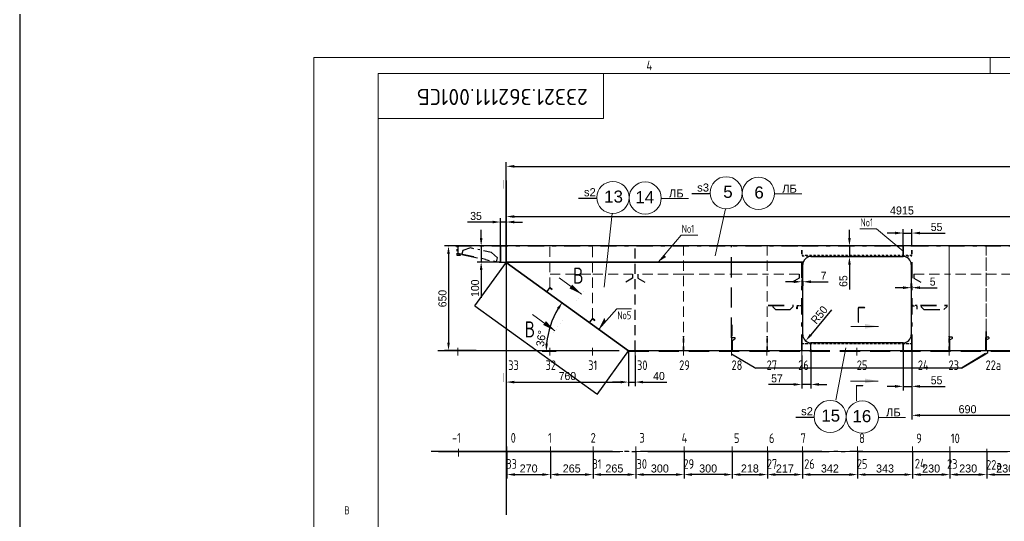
# Model space of a CAD drawing. Header units: millimetres. Extents: x 149544 to 197467, y -3118 to 25363.
# Drawn here: x 149544 to 155659, y 19127 to 22245 of the extents above; entities that cross this region are included whole.
import ezdxf

# ---------------------------------------------------------------- set-up
doc = ezdxf.new("R2010")
doc.units = ezdxf.units.MM
doc.header["$MEASUREMENT"] = 0
for name, pattern in [('DASH1', [187.5, 125, -62.5]), ('DASH13', [50, 25, -25]), ('DASH2', [1300, 1125, -75, 25, -75]), ('DASH5', [225, 100, -50, 25, -50]), ('DASH6', [25, 12.5, -12.5]), ('K5LT32768', [0]), ('K5LT32769', [0]), ('K5LT32777', [95.25, 63.5, -31.75]), ('K5LT32778', [0]), ('K5LT32784', [95.25, 63.5, -31.75]), ('K5LT32789', [0]), ('K5LT32790', [520, 450, -30, 10, -30]), ('K5LT_THIN', [0])]:
    doc.linetypes.add(name, pattern=pattern)
for name, color, linetype in [('pen_035', 1, 'Continuous'), ('pen_7', 1, 'Continuous'), ('Weld', 7, 'Continuous')]:
    doc.layers.add(name, color=color, linetype=linetype)
doc.layers.add('размеры', color=250, linetype='Continuous', lineweight=18)
doc.styles.add('KTEXTSTYLE', font='GOST_AU.SHX', dxfattribs={"width": 0.96, "height": 5})
doc.styles.add('style5', font='arial.ttf', dxfattribs={"height": 3})
doc.dimstyles.new('PB20', dxfattribs={"dimscale": 20, "dimtxt": 2.5, "dimasz": 2.5, "dimexe": 1.25, "dimexo": 0, "dimtad": 1, "dimdec": 0, "dimtxsty": 'Standard', "dimcen": 2.5, "dimclrd": 7, "dimclre": 7, "dimclrt": 4, "dimadec": 0, "dimazin": 0, "dimtfac": 1, "dimtdec": 0, "dimtmove": 0, "dimatfit": 3, "dimfxl": 1.25, "dimarcsym": 0})
doc.dimstyles.new('PB5', dxfattribs={"dimscale": 20, "dimtxt": 2.5, "dimasz": 2.5, "dimexe": 1.25, "dimexo": 0, "dimtad": 1, "dimdec": 0, "dimlfac": 0.25, "dimtxsty": 'Standard', "dimcen": 2.5, "dimclrd": 7, "dimclre": 7, "dimclrt": 4, "dimadec": 0, "dimazin": 0, "dimtfac": 1, "dimtdec": 0, "dimtmove": 0, "dimatfit": 3, "dimfxl": 1.25, "dimarcsym": 0})

# ---------------------------------------------------------------- blocks, each defined once
blk = doc.blocks.new('*D2361')
at = {"color": 7, "lineweight": -2}
for p, q in [((152561.5, 20838.1), (152182, 20838.1)), ((152207, 20788.1), (152207, 20238.1)), ((152379, 20188.1), (152182, 20188.1))]:
    blk.add_line(p, q, dxfattribs=at)
at = {"color": 7}
for points in [[(152198.6, 20788.1), (152215.3, 20788.1), (152207, 20838.1)], [(152198.6, 20238.1), (152215.3, 20238.1), (152207, 20188.1)]]:
    blk.add_solid(points, dxfattribs=at)
at = {"layer": 'Defpoints', "color": 0}
for p in [(152561.5, 20838.1), (152207, 20188.1), (152379, 20188.1)]:
    blk.add_point(p, dxfattribs=at)
at = {"color": 4, "insert": (152169.5, 20511.5), "char_height": 50, "attachment_point": 5, "rotation": 90}
blk.add_mtext('\\H50.0;\\W0.965;\\Q0;\\H50.0;\\W0.965;\\Q0;\\Q0;650', dxfattribs=at)
blk = doc.blocks.new('*D2362')
at = {"color": 7, "lineweight": -2}
for p, q in [((152409.7, 20888.1), (152409.7, 20938.1)), ((152418.7, 20838.1), (152384.7, 20838.1)), ((152409.7, 20838.1), (152409.7, 20738.1)), ((152530.5, 20738.1), (152384.7, 20738.1)), ((152409.7, 20688.1), (152409.7, 20515))]:
    blk.add_line(p, q, dxfattribs=at)
at = {"color": 7}
for points in [[(152401.3, 20888.1), (152418, 20888.1), (152409.7, 20838.1)], [(152401.3, 20688.1), (152418, 20688.1), (152409.7, 20738.1)]]:
    blk.add_solid(points, dxfattribs=at)
at = {"layer": 'Defpoints', "color": 0}
for p in [(152409.7, 20838.1), (152418.7, 20838.1), (152530.5, 20738.1)]:
    blk.add_point(p, dxfattribs=at)
at = {"color": 4, "insert": (152372.2, 20575.8), "char_height": 50, "attachment_point": 5, "rotation": 90}
blk.add_mtext('\\H50.0;\\W0.965;\\Q0;\\H50.0;\\W0.965;\\Q0;\\Q0;100', dxfattribs=at)
blk = doc.blocks.new('*D2363')
at = {"color": 7, "lineweight": -2}
blk.add_line((154585.1, 20442), (154457.1, 20286.7), dxfattribs=at)
at = {"color": 7}
blk.add_solid([(154450.7, 20292), (154463.6, 20281.4), (154425.3, 20248.1)], dxfattribs=at)
at = {"layer": 'Defpoints', "color": 0}
for p in [(154425.3, 20248.1), (154454.9, 20283.9)]:
    blk.add_point(p, dxfattribs=at)
at = {"color": 4, "insert": (154509.9, 20409.7), "char_height": 50, "attachment_point": 5, "rotation": 50.5055}
blk.add_mtext('\\H50.0;\\W0.965;\\Q0;\\Q0;R50\\H50.0;\\W0.965;\\Q0;', dxfattribs=at)
blk = doc.blocks.new('*D2364')
at = {"color": 7, "lineweight": -2}
for p, q in [((153325.5, 20188.1), (153325.5, 19967.2)), ((153365.5, 20158), (153365.5, 19967.2)), ((153275.5, 19992.2), (153225.5, 19992.2)), ((153325.5, 19992.2), (153365.5, 19992.2)), ((153415.5, 19992.2), (153562.9, 19992.2))]:
    blk.add_line(p, q, dxfattribs=at)
at = {"color": 7}
for points in [[(153275.5, 20000.5), (153275.5, 19983.9), (153325.5, 19992.2)], [(153415.5, 20000.5), (153415.5, 19983.9), (153365.5, 19992.2)]]:
    blk.add_solid(points, dxfattribs=at)
at = {"layer": 'Defpoints', "color": 0}
for p in [(153325.5, 20188.1), (153365.5, 20158), (153365.5, 19992.2)]:
    blk.add_point(p, dxfattribs=at)
at = {"color": 4, "insert": (153514.2, 20029.7), "char_height": 50, "attachment_point": 5}
blk.add_mtext('\\H50.0;\\W0.965;\\Q0;\\H50.0;\\W0.965;\\Q0;\\Q0;40', dxfattribs=at)
blk = doc.blocks.new('*D2367')
at = {"color": 7, "lineweight": -2}
for p, q in [((154350.5, 20615.8), (154300.5, 20615.8)), ((154400.5, 20629.1), (154400.5, 20590.8)), ((154400.5, 20615.8), (154407.5, 20615.8)), ((154407.5, 20619.1), (154407.5, 20590.8)), ((154457.5, 20615.8), (154564.7, 20615.8))]:
    blk.add_line(p, q, dxfattribs=at)
at = {"color": 7}
for points in [[(154350.5, 20624.1), (154350.5, 20607.5), (154400.5, 20615.8)], [(154457.5, 20624.1), (154457.5, 20607.5), (154407.5, 20615.8)]]:
    blk.add_solid(points, dxfattribs=at)
at = {"layer": 'Defpoints', "color": 0}
for p in [(154400.5, 20629.1), (154407.5, 20619.1), (154407.5, 20615.8)]:
    blk.add_point(p, dxfattribs=at)
at = {"color": 4, "insert": (154536.1, 20653.3), "char_height": 50, "attachment_point": 5}
blk.add_mtext('\\H50.0;\\W0.965;\\Q0;\\H50.0;\\W0.965;\\Q0;\\Q0;7', dxfattribs=at)
blk = doc.blocks.new('*D2368')
at = {"color": 7, "lineweight": -2}
for p, q in [((155030.5, 20579), (154980.5, 20579)), ((155080.5, 20575.6), (155080.5, 20604)), ((155080.5, 20579), (155085.5, 20579)), ((155085.5, 20572.4), (155085.5, 20604)), ((155135.5, 20579), (155242.7, 20579))]:
    blk.add_line(p, q, dxfattribs=at)
at = {"color": 7}
for points in [[(155030.5, 20587.3), (155030.5, 20570.7), (155080.5, 20579)], [(155135.5, 20587.3), (155135.5, 20570.7), (155085.5, 20579)]]:
    blk.add_solid(points, dxfattribs=at)
at = {"layer": 'Defpoints', "color": 0}
for p in [(155080.5, 20575.6), (155085.5, 20579), (155085.5, 20572.4)]:
    blk.add_point(p, dxfattribs=at)
at = {"color": 4, "insert": (155214.1, 20616.5), "char_height": 50, "attachment_point": 5}
blk.add_mtext('\\H50.0;\\W0.965;\\Q0;\\H50.0;\\W0.965;\\Q0;\\Q0;5', dxfattribs=at)
blk = doc.blocks.new('*D2370')
at = {"color": 7, "lineweight": -2}
for p, q in [((155030.5, 20188.1), (155030.5, 19940.7)), ((155085.5, 20158), (155085.5, 19940.7)), ((154980.5, 19965.7), (154930.5, 19965.7)), ((155030.5, 19965.7), (155085.5, 19965.7)), ((155135.5, 19965.7), (155290.9, 19965.7))]:
    blk.add_line(p, q, dxfattribs=at)
at = {"color": 7}
for points in [[(154980.5, 19974), (154980.5, 19957.3), (155030.5, 19965.7)], [(155135.5, 19974), (155135.5, 19957.3), (155085.5, 19965.7)]]:
    blk.add_solid(points, dxfattribs=at)
at = {"layer": 'Defpoints', "color": 0}
for p in [(155030.5, 20188.1), (155085.5, 20158), (155085.5, 19965.7)]:
    blk.add_point(p, dxfattribs=at)
at = {"color": 4, "insert": (155238.2, 20003.2), "char_height": 50, "attachment_point": 5}
blk.add_mtext('\\H50.0;\\W0.965;\\Q0;\\H50.0;\\W0.965;\\Q0;\\Q0;55', dxfattribs=at)
blk = doc.blocks.new('*D2371')
at = {"color": 7, "lineweight": -2}
for p, q in [((154457.5, 20193.8), (154457.5, 19952.6)), ((154400.5, 20158), (154400.5, 19952.6)), ((154350.5, 19977.6), (154194.1, 19977.6)), ((154457.5, 19977.6), (154400.5, 19977.6)), ((154507.5, 19977.6), (154557.5, 19977.6))]:
    blk.add_line(p, q, dxfattribs=at)
at = {"color": 7}
for points in [[(154350.5, 19986), (154350.5, 19969.3), (154400.5, 19977.6)], [(154507.5, 19986), (154507.5, 19969.3), (154457.5, 19977.6)]]:
    blk.add_solid(points, dxfattribs=at)
at = {"layer": 'Defpoints', "color": 0}
for p in [(154457.5, 20193.8), (154400.5, 20158), (154457.5, 19977.6)]:
    blk.add_point(p, dxfattribs=at)
at = {"color": 4, "insert": (154246.8, 20015.1), "char_height": 50, "attachment_point": 5}
blk.add_mtext('\\H50.0;\\W0.965;\\Q0;\\H50.0;\\W0.965;\\Q0;\\Q0;57', dxfattribs=at)
blk = doc.blocks.new('*D2372')
at = {"color": 7, "lineweight": -2}
for p, q in [((154980.5, 20918.6), (154930.5, 20918.6)), ((155030.5, 20838.1), (155030.5, 20943.6)), ((155030.5, 20918.6), (155085.5, 20918.6)), ((155085.5, 20838.1), (155085.5, 20943.6)), ((155135.5, 20918.6), (155290.9, 20918.6))]:
    blk.add_line(p, q, dxfattribs=at)
at = {"color": 7}
for points in [[(154980.5, 20927), (154980.5, 20910.3), (155030.5, 20918.6)], [(155135.5, 20927), (155135.5, 20910.3), (155085.5, 20918.6)]]:
    blk.add_solid(points, dxfattribs=at)
at = {"layer": 'Defpoints', "color": 0}
for p in [(155085.5, 20918.6), (155030.5, 20838.1), (155085.5, 20838.1)]:
    blk.add_point(p, dxfattribs=at)
at = {"color": 4, "insert": (155238.2, 20956.1), "char_height": 50, "attachment_point": 5}
blk.add_mtext('\\H50.0;\\W0.965;\\Q0;\\H50.0;\\W0.965;\\Q0;\\Q0;55', dxfattribs=at)
blk = doc.blocks.new('*D2373')
at = {"color": 7, "lineweight": -2}
for p, q in [((152565.5, 20738.1), (152565.5, 19967.2)), ((153325.5, 20077.7), (153325.5, 19967.2)), ((152615.5, 19992.2), (153275.5, 19992.2))]:
    blk.add_line(p, q, dxfattribs=at)
at = {"color": 7}
for points in [[(152615.5, 20000.5), (152615.5, 19983.9), (152565.5, 19992.2)], [(153275.5, 20000.5), (153275.5, 19983.9), (153325.5, 19992.2)]]:
    blk.add_solid(points, dxfattribs=at)
at = {"layer": 'Defpoints', "color": 0}
for p in [(152565.5, 20738.1), (153325.5, 20077.7), (153325.5, 19992.2)]:
    blk.add_point(p, dxfattribs=at)
at = {"color": 4, "insert": (152945.5, 20029.7), "char_height": 50, "attachment_point": 5}
blk.add_mtext('\\H50.0;\\W0.965;\\Q0;\\H50.0;\\W0.965;\\Q0;\\Q0;760', dxfattribs=at)
blk = doc.blocks.new('*D2375')
at = {"color": 7, "lineweight": -2}
for p, q in [((152480.5, 20987.1), (152325.1, 20987.1)), ((152530.5, 20838.1), (152530.5, 21012.1)), ((152565.5, 20987.1), (152530.5, 20987.1)), ((152565.5, 20868.1), (152565.5, 21012.1)), ((152615.5, 20987.1), (152665.5, 20987.1))]:
    blk.add_line(p, q, dxfattribs=at)
at = {"color": 7}
for points in [[(152480.5, 20995.5), (152480.5, 20978.8), (152530.5, 20987.1)], [(152615.5, 20995.5), (152615.5, 20978.8), (152565.5, 20987.1)]]:
    blk.add_solid(points, dxfattribs=at)
at = {"layer": 'Defpoints', "color": 0}
for p in [(152530.5, 20987.1), (152565.5, 20868.1), (152530.5, 20838.1)]:
    blk.add_point(p, dxfattribs=at)
at = {"color": 4, "insert": (152377.8, 21024.6), "char_height": 50, "attachment_point": 5}
blk.add_mtext('\\H50.0;\\W0.965;\\Q0;\\H50.0;\\W0.965;\\Q0;\\Q0;35', dxfattribs=at)
blk = doc.blocks.new('*D2376')
at = {"color": 7, "lineweight": -2}
for p, q in [((154697, 20888.1), (154697, 20938.1)), ((154646.2, 20838.1), (154722, 20838.1)), ((154697, 20838.1), (154697, 20772.7)), ((154646.2, 20772.7), (154722, 20772.7)), ((154697, 20722.7), (154697, 20567.3))]:
    blk.add_line(p, q, dxfattribs=at)
at = {"color": 7}
for points in [[(154688.7, 20888.1), (154705.3, 20888.1), (154697, 20838.1)], [(154688.7, 20722.7), (154705.3, 20722.7), (154697, 20772.7)]]:
    blk.add_solid(points, dxfattribs=at)
at = {"layer": 'Defpoints', "color": 0}
for p in [(154646.2, 20838.1), (154697, 20838.1), (154646.2, 20772.7)]:
    blk.add_point(p, dxfattribs=at)
at = {"color": 4, "insert": (154659.5, 20620), "char_height": 50, "attachment_point": 5, "rotation": 90}
blk.add_mtext('\\H50.0;\\W0.965;\\Q0;\\H50.0;\\W0.965;\\Q0;\\Q0;65', dxfattribs=at)
blk = doc.blocks.new('*D2380')
at = {"color": 7, "lineweight": -2}
blk.add_arc((161272.4, 20188.1), 579.8, 4.94251, 21.01086, dxfattribs=at)
at = {"color": 7}
for points in [[(161806, 20392.7), (161821.3, 20399.3), (161793.7, 20441.8)], [(161858.4, 20238.4), (161841.7, 20237.7), (161852.2, 20188.1)]]:
    blk.add_solid(points, dxfattribs=at)
at = {"layer": 'Defpoints', "color": 0}
for p in [(162396.8, 20735.4), (161845.6, 20275.3), (152877.7, 20188.1), (161266.8, 20185.4), (161852.2, 20188.1)]:
    blk.add_point(p, dxfattribs=at)
at = {"color": 4, "insert": (161873.9, 20326.7), "char_height": 50, "attachment_point": 5, "rotation": 282.97669}
blk.add_mtext('26°', dxfattribs=at)
blk = doc.blocks.new('*D2381')
at = {"color": 7, "lineweight": -2}
blk.add_line((152874.6, 20181.8), (152788.8, 20181.8), dxfattribs=at)
blk.add_arc((153333.6, 20181.8), 519.8, 149.06325, 174.48682, dxfattribs=at)
at = {"color": 7}
for points in [[(152880.8, 20453.6), (152894.7, 20444.4), (152915.5, 20490.6)], [(152824.5, 20231.3), (152807.9, 20232.1), (152813.8, 20181.8)]]:
    blk.add_solid(points, dxfattribs=at)
at = {"layer": 'Defpoints', "color": 0}
for p in [(152687.5, 20659), (152859.9, 20395.7), (152874.6, 20181.8), (153323.4, 20189.3), (161849, 20181.8)]:
    blk.add_point(p, dxfattribs=at)
at = {"color": 4, "insert": (152782.3, 20263.2), "char_height": 50, "attachment_point": 5, "rotation": 81.59954}
blk.add_mtext('36°', dxfattribs=at)
blk = doc.blocks.new('*D2423')
at = {"color": 7, "lineweight": -2}
for p, q in [((155085.5, 20185.1), (155085.5, 19760.7)), ((155775.5, 20188.1), (155775.5, 19760.7)), ((155135.5, 19785.7), (155725.5, 19785.7))]:
    blk.add_line(p, q, dxfattribs=at)
at = {"color": 7}
for points in [[(155135.5, 19794), (155135.5, 19777.3), (155085.5, 19785.7)], [(155725.5, 19794), (155725.5, 19777.3), (155775.5, 19785.7)]]:
    blk.add_solid(points, dxfattribs=at)
at = {"layer": 'Defpoints', "color": 0}
for p in [(155085.5, 20185.1), (155775.5, 20188.1), (155775.5, 19785.7)]:
    blk.add_point(p, dxfattribs=at)
at = {"color": 4, "insert": (155430.5, 19823.2), "char_height": 50, "attachment_point": 5}
blk.add_mtext('690', dxfattribs=at)
blk = doc.blocks.new('*D2426')
at = {"color": 7, "lineweight": -2}
for p, q in [((152565.5, 20910.9), (152565.5, 21358.2)), ((162395.5, 20907.9), (162395.5, 21358.2)), ((152615.5, 21333.2), (162345.5, 21333.2))]:
    blk.add_line(p, q, dxfattribs=at)
at = {"color": 7}
for points in [[(152615.5, 21341.6), (152615.5, 21324.9), (152565.5, 21333.2)], [(162345.5, 21341.6), (162345.5, 21324.9), (162395.5, 21333.2)]]:
    blk.add_solid(points, dxfattribs=at)
at = {"layer": 'Defpoints', "color": 0}
for p in [(162395.5, 21333.2), (152565.5, 20910.9), (162395.5, 20907.9)]:
    blk.add_point(p, dxfattribs=at)
at = {"color": 4, "insert": (157480.5, 21370.7), "char_height": 50, "attachment_point": 5}
blk.add_mtext('9830', dxfattribs=at)
blk = doc.blocks.new('*D2433')
at = {"color": 7, "lineweight": -2}
for p, q in [((152569.5, 19560), (152569.5, 19392.5)), ((152839.5, 19560), (152839.5, 19392.5)), ((152619.5, 19417.5), (152789.5, 19417.5))]:
    blk.add_line(p, q, dxfattribs=at)
at = {"color": 7}
for points in [[(152619.5, 19425.8), (152619.5, 19409.2), (152569.5, 19417.5)], [(152789.5, 19425.8), (152789.5, 19409.2), (152839.5, 19417.5)]]:
    blk.add_solid(points, dxfattribs=at)
at = {"layer": 'Defpoints', "color": 0}
for p in [(152569.5, 19560), (152839.5, 19560), (152839.5, 19417.5)]:
    blk.add_point(p, dxfattribs=at)
at = {"color": 4, "insert": (152704.5, 19455), "char_height": 50, "attachment_point": 5}
blk.add_mtext('270', dxfattribs=at)
blk = doc.blocks.new('*D2434')
at = {"color": 7, "lineweight": -2}
for p, q in [((152839.5, 19560), (152839.5, 19392.5)), ((153104.5, 19560), (153104.5, 19392.5)), ((152889.5, 19417.5), (153054.5, 19417.5))]:
    blk.add_line(p, q, dxfattribs=at)
at = {"color": 7}
for points in [[(152889.5, 19425.8), (152889.5, 19409.2), (152839.5, 19417.5)], [(153054.5, 19425.8), (153054.5, 19409.2), (153104.5, 19417.5)]]:
    blk.add_solid(points, dxfattribs=at)
at = {"layer": 'Defpoints', "color": 0}
for p in [(152839.5, 19560), (153104.5, 19560), (153104.5, 19417.5)]:
    blk.add_point(p, dxfattribs=at)
at = {"color": 4, "insert": (152972, 19455), "char_height": 50, "attachment_point": 5}
blk.add_mtext('265', dxfattribs=at)
blk = doc.blocks.new('*D2435')
at = {"color": 7, "lineweight": -2}
for p, q in [((153104.5, 19560), (153104.5, 19392.5)), ((153369.5, 19560), (153369.5, 19392.5)), ((153154.5, 19417.5), (153319.5, 19417.5))]:
    blk.add_line(p, q, dxfattribs=at)
at = {"color": 7}
for points in [[(153154.5, 19425.8), (153154.5, 19409.2), (153104.5, 19417.5)], [(153319.5, 19425.8), (153319.5, 19409.2), (153369.5, 19417.5)]]:
    blk.add_solid(points, dxfattribs=at)
at = {"layer": 'Defpoints', "color": 0}
for p in [(153104.5, 19560), (153369.5, 19560), (153369.5, 19417.5)]:
    blk.add_point(p, dxfattribs=at)
at = {"color": 4, "insert": (153237, 19455), "char_height": 50, "attachment_point": 5}
blk.add_mtext('265', dxfattribs=at)
blk = doc.blocks.new('*D2436')
at = {"color": 7, "lineweight": -2}
for p, q in [((153369.5, 19560), (153369.5, 19392.5)), ((153669.5, 19560), (153669.5, 19392.5)), ((153419.5, 19417.5), (153619.5, 19417.5))]:
    blk.add_line(p, q, dxfattribs=at)
at = {"color": 7}
for points in [[(153419.5, 19425.8), (153419.5, 19409.2), (153369.5, 19417.5)], [(153619.5, 19425.8), (153619.5, 19409.2), (153669.5, 19417.5)]]:
    blk.add_solid(points, dxfattribs=at)
at = {"layer": 'Defpoints', "color": 0}
for p in [(153369.5, 19560), (153669.5, 19560), (153669.5, 19417.5)]:
    blk.add_point(p, dxfattribs=at)
at = {"color": 4, "insert": (153519.5, 19455), "char_height": 50, "attachment_point": 5}
blk.add_mtext('300', dxfattribs=at)
blk = doc.blocks.new('*D2437')
at = {"color": 7, "lineweight": -2}
for p, q in [((153669.5, 19560), (153669.5, 19392.5)), ((153969.5, 19560), (153969.5, 19392.5)), ((153919.5, 19417.5), (153719.5, 19417.5))]:
    blk.add_line(p, q, dxfattribs=at)
at = {"color": 7}
for points in [[(153719.5, 19425.8), (153719.5, 19409.2), (153669.5, 19417.5)], [(153919.5, 19425.8), (153919.5, 19409.2), (153969.5, 19417.5)]]:
    blk.add_solid(points, dxfattribs=at)
at = {"layer": 'Defpoints', "color": 0}
for p in [(153669.5, 19560), (153969.5, 19560), (153669.5, 19417.5)]:
    blk.add_point(p, dxfattribs=at)
at = {"color": 4, "insert": (153819.5, 19455), "char_height": 50, "attachment_point": 5}
blk.add_mtext('300', dxfattribs=at)
blk = doc.blocks.new('*D2438')
at = {"color": 7, "lineweight": -2}
for p, q in [((153969.5, 19560), (153969.5, 19392.5)), ((154187.5, 19560), (154187.5, 19392.5)), ((154019.5, 19417.5), (154137.5, 19417.5))]:
    blk.add_line(p, q, dxfattribs=at)
at = {"color": 7}
for points in [[(154019.5, 19425.8), (154019.5, 19409.2), (153969.5, 19417.5)], [(154137.5, 19425.8), (154137.5, 19409.2), (154187.5, 19417.5)]]:
    blk.add_solid(points, dxfattribs=at)
at = {"layer": 'Defpoints', "color": 0}
for p in [(153969.5, 19560), (154187.5, 19560), (154187.5, 19417.5)]:
    blk.add_point(p, dxfattribs=at)
at = {"color": 4, "insert": (154078.5, 19455), "char_height": 50, "attachment_point": 5}
blk.add_mtext('218', dxfattribs=at)
blk = doc.blocks.new('*D2439')
at = {"color": 7, "lineweight": -2}
for p, q in [((154187.5, 19560), (154187.5, 19392.5)), ((154404.5, 19560), (154404.5, 19392.5)), ((154237.5, 19417.5), (154354.5, 19417.5))]:
    blk.add_line(p, q, dxfattribs=at)
at = {"color": 7}
for points in [[(154237.5, 19425.8), (154237.5, 19409.2), (154187.5, 19417.5)], [(154354.5, 19425.8), (154354.5, 19409.2), (154404.5, 19417.5)]]:
    blk.add_solid(points, dxfattribs=at)
at = {"layer": 'Defpoints', "color": 0}
for p in [(154187.5, 19560), (154404.5, 19560), (154404.5, 19417.5)]:
    blk.add_point(p, dxfattribs=at)
at = {"color": 4, "insert": (154296, 19455), "char_height": 50, "attachment_point": 5}
blk.add_mtext('217', dxfattribs=at)
blk = doc.blocks.new('*D2440')
at = {"color": 7, "lineweight": -2}
for p, q in [((154404.5, 19560), (154404.5, 19392.3)), ((154746.5, 19560), (154746.5, 19392.3)), ((154454.5, 19417.3), (154696.5, 19417.3))]:
    blk.add_line(p, q, dxfattribs=at)
at = {"color": 7}
for points in [[(154454.5, 19425.7), (154454.5, 19409), (154404.5, 19417.3)], [(154696.5, 19425.7), (154696.5, 19409), (154746.5, 19417.3)]]:
    blk.add_solid(points, dxfattribs=at)
at = {"layer": 'Defpoints', "color": 0}
for p in [(154404.5, 19560), (154746.5, 19560), (154746.5, 19417.3)]:
    blk.add_point(p, dxfattribs=at)
at = {"color": 4, "insert": (154575.5, 19454.8), "char_height": 50, "attachment_point": 5}
blk.add_mtext('342', dxfattribs=at)
blk = doc.blocks.new('*D2441')
at = {"color": 7, "lineweight": -2}
for p, q in [((154746.5, 19560), (154746.5, 19392.3)), ((155089.5, 19560), (155089.5, 19392.3)), ((154796.5, 19417.3), (155039.5, 19417.3))]:
    blk.add_line(p, q, dxfattribs=at)
at = {"color": 7}
for points in [[(154796.5, 19425.7), (154796.5, 19409), (154746.5, 19417.3)], [(155039.5, 19425.7), (155039.5, 19409), (155089.5, 19417.3)]]:
    blk.add_solid(points, dxfattribs=at)
at = {"layer": 'Defpoints', "color": 0}
for p in [(154746.5, 19560), (155089.5, 19560), (155089.5, 19417.3)]:
    blk.add_point(p, dxfattribs=at)
at = {"color": 4, "insert": (154918, 19454.8), "char_height": 50, "attachment_point": 5}
blk.add_mtext('343', dxfattribs=at)
blk = doc.blocks.new('*D2442')
at = {"color": 7, "lineweight": -2}
for p, q in [((155089.5, 19560), (155089.5, 19392.3)), ((155319.5, 19560), (155319.5, 19392.3)), ((155139.5, 19417.3), (155269.5, 19417.3))]:
    blk.add_line(p, q, dxfattribs=at)
at = {"color": 7}
for points in [[(155139.5, 19425.7), (155139.5, 19409), (155089.5, 19417.3)], [(155269.5, 19425.7), (155269.5, 19409), (155319.5, 19417.3)]]:
    blk.add_solid(points, dxfattribs=at)
at = {"layer": 'Defpoints', "color": 0}
for p in [(155089.5, 19560), (155319.5, 19560), (155319.5, 19417.3)]:
    blk.add_point(p, dxfattribs=at)
at = {"color": 4, "insert": (155204.5, 19454.8), "char_height": 50, "attachment_point": 5}
blk.add_mtext('230', dxfattribs=at)
blk = doc.blocks.new('*D2443')
at = {"color": 7, "lineweight": -2}
for p, q in [((155549.5, 19560), (155549.5, 19392.3)), ((155779.5, 19560), (155779.5, 19392.3)), ((155599.5, 19417.3), (155729.5, 19417.3))]:
    blk.add_line(p, q, dxfattribs=at)
at = {"color": 7}
for points in [[(155599.5, 19425.6), (155599.5, 19409), (155549.5, 19417.3)], [(155729.5, 19425.6), (155729.5, 19409), (155779.5, 19417.3)]]:
    blk.add_solid(points, dxfattribs=at)
at = {"layer": 'Defpoints', "color": 0}
for p in [(155549.5, 19560), (155779.5, 19560), (155779.5, 19417.3)]:
    blk.add_point(p, dxfattribs=at)
at = {"color": 4, "insert": (155664.5, 19454.8), "char_height": 50, "attachment_point": 5}
blk.add_mtext('230', dxfattribs=at)
blk = doc.blocks.new('*D2427')
at = {"color": 7, "lineweight": -2}
for p, q in [((155319.5, 19560.2), (155319.5, 19392.5)), ((155549.5, 19560.2), (155549.5, 19392.5)), ((155369.5, 19417.5), (155499.5, 19417.5))]:
    blk.add_line(p, q, dxfattribs=at)
at = {"color": 7}
for points in [[(155369.5, 19425.8), (155369.5, 19409.1), (155319.5, 19417.5)], [(155499.5, 19425.8), (155499.5, 19409.1), (155549.5, 19417.5)]]:
    blk.add_solid(points, dxfattribs=at)
at = {"layer": 'Defpoints', "color": 0}
for p in [(155319.5, 19560.2), (155549.5, 19560.2), (155549.5, 19417.5)]:
    blk.add_point(p, dxfattribs=at)
at = {"color": 4, "insert": (155434.5, 19455), "char_height": 50, "attachment_point": 5}
blk.add_mtext('230', dxfattribs=at)
blk = doc.blocks.new('*D2428')
at = {"color": 7, "lineweight": -2}
for p, q in [((152565.5, 20798.7), (152565.5, 21046.1)), ((157480.5, 20142.7), (157480.5, 21046.1)), ((152615.5, 21021.1), (157430.5, 21021.1))]:
    blk.add_line(p, q, dxfattribs=at)
at = {"color": 7}
for points in [[(152615.5, 21029.4), (152615.5, 21012.7), (152565.5, 21021.1)], [(157430.5, 21029.4), (157430.5, 21012.7), (157480.5, 21021.1)]]:
    blk.add_solid(points, dxfattribs=at)
at = {"layer": 'Defpoints', "color": 0}
for p in [(157480.5, 21021.1), (152565.5, 20798.7), (157480.5, 20142.7)]:
    blk.add_point(p, dxfattribs=at)
at = {"color": 4, "insert": (155023, 21058.6), "char_height": 50, "attachment_point": 5}
blk.add_mtext('4915', dxfattribs=at)
blk = doc.blocks.new('*D3779')
at = {"layer": 'Defpoints', "color": 0}
for p in [(152565.5, 20738.1), (153325.5, 20188.1), (153129.1, 19916.7)]:
    blk.add_point(p, dxfattribs=at)
at = {"layer": 'размеры', "color": 7, "lineweight": -2}
for p, q in [((152565.5, 20738.1), (152368.4, 20465.7)), ((152371.2, 20465.3), (153127.1, 19918.2)), ((153325.5, 20188.1), (153128.4, 19915.7))]:
    blk.add_line(p, q, dxfattribs=at)
at = {"layer": 'размеры', "color": 7}
for points in [[(152371.4, 20465.6), (152370.9, 20464.9), (152369.1, 20466.7)], [(153126.9, 19917.8), (153127.4, 19918.5), (153129.1, 19916.7)]]:
    blk.add_solid(points, dxfattribs=at)
at = {"layer": 'размеры', "color": 4, "insert": (152750.2, 20193.2), "char_height": 2.5, "attachment_point": 5, "rotation": 324.10733}
blk.add_mtext('938', dxfattribs=at)

msp = doc.modelspace()

# ---------------------------------------------------------------- hatches: boundary and pattern name
for points in [[(152958.1, 20574.7), (152975, 20598.1), (153033, 20539.2)], [(152811.9, 20371.1), (152794.9, 20347.7), (152869, 20311)], [(153183.5, 20370.6), (153174.5, 20391.4), (153140.6, 20322)], [(154794.5, 20353.7), (154794.5, 20324.8), (154876, 20338.5)], [(154793.5, 20014), (154793.5, 19985.1), (154875, 19998.8)]]:
    msp.add_hatch(color=0).paths.add_polyline_path(points)

# ---------------------------------------------------------------- linework, layer by layer
at = {"color": 7, "linetype": 'K5LT32768', "lineweight": 18}
for p, q in [((168190.4, 22010.1), (151370.4, 22010.1)), ((151370.4, 22010.1), (151370.4, 10130.1)), ((155570.4, 22010.1), (155570.4, 21910.1))]:
    msp.add_line(p, q, dxfattribs=at)
at = {"color": 0, "linetype": 'K5LT32769', "lineweight": 18}
msp.add_line((151770.4, 21910.1), (151770.4, 10230.1), dxfattribs=at)
at = {"color": 1, "linetype": 'K5LT32769', "lineweight": 18, "true_color": 0xff0000}
for p, q in [((168090.4, 21910.1), (151770.4, 21910.1)), ((153170.4, 21910.1), (153170.4, 21630.1)), ((153170.4, 21630.1), (151770.4, 21630.1))]:
    msp.add_line(p, q, dxfattribs=at)
at = {"color": 2}
msp.add_line((152565.5, 21244.3), (152565.5, 19166.3), dxfattribs=at)
for p, q in [((153718.5, 21165), (153829.2, 21165)), ((153015.2, 21135.8), (153125.9, 21135.8)), ((154363.8, 19774.7), (154474.5, 19774.7))]:
    msp.add_line(p, q)
at = {"color": 0, "linetype": 'K5LT32768', "lineweight": 18}
for p, q in [((154231.6, 21161.9), (154400.6, 21161.9)), ((153528.3, 21132.7), (153697.3, 21132.7)), ((153223.9, 21039.7), (153173.5, 20583.2)), ((153927.2, 21068.9), (153862.4, 20776.7)), ((154865.2, 20945.5), (154761.6, 20945.5)), ((154865.2, 20945.5), (155030.5, 20805.4)), ((153651.4, 20905.9), (153511.4, 20740.6)), ((153754.8, 20905.9), (153651.2, 20905.9)), ((153033.9, 20538.8), (152894.4, 20639.7)), ((153251.6, 20447.5), (153140.6, 20322)), ((153344.3, 20447.5), (153251.4, 20447.5)), ((152867.9, 20310.7), (152728.4, 20411.6)), ((154876.9, 20338.3), (154704.8, 20338.3)), ((154674.6, 20206), (154613.1, 19879)), ((154876, 19998.7), (154703.8, 19998.7)), ((154876.9, 19771.6), (155045.9, 19771.6)), ((152569.5, 19528), (152569.5, 19592)), ((152839.5, 19528), (152839.5, 19592)), ((153104.5, 19528), (153104.5, 19592)), ((153369.5, 19528), (153369.5, 19592)), ((153669.5, 19528), (153669.5, 19592)), ((153969.5, 19528), (153969.5, 19592)), ((154187.5, 19528), (154187.5, 19592)), ((154404.5, 19528), (154404.5, 19592)), ((154746.5, 19528), (154746.5, 19592)), ((155089.5, 19528), (155089.5, 19592)), ((155319.5, 19528), (155319.5, 19592))]:
    msp.add_line(p, q, dxfattribs=at)
at = {"color": 0, "linetype": 'DASH5'}
for p, q in [((152250.5, 20841.1), (154400.5, 20841.1)), ((152250.5, 20838.1), (154400.5, 20838.1)), ((154400.5, 20841.1), (154402.5, 20841.1)), ((154400.5, 20838.1), (154402.5, 20838.1)), ((154402.5, 20841.1), (155085.5, 20841.1)), ((154402.5, 20188.1), (154402.5, 20841.1)), ((154402.5, 20838.1), (155085.5, 20838.1)), ((155085.5, 20841.1), (155087.5, 20841.1)), ((155085.5, 20838.1), (155087.5, 20838.1)), ((155087.5, 20841.1), (155721.9, 20841.1)), ((155087.5, 20188.1), (155087.5, 20841.1)), ((155087.5, 20838.1), (155721.9, 20838.1)), ((152290, 20787.8), (152289.3, 20784.9)), ((152289.3, 20784.9), (152505.2, 20738.3)), ((152505.9, 20741.3), (152505.2, 20738.3)), ((154192.5, 20471.1), (154350.5, 20471.1)), ((154192.5, 20468.1), (154350.5, 20468.1)), ((154221.7, 20468.1), (154221.7, 20460.1)), ((154221.7, 20460.1), (154238.7, 20443.1)), ((154238.7, 20443.1), (154329.3, 20443.1)), ((154346.3, 20460.1), (154329.3, 20443.1)), ((154346.3, 20468.1), (154346.3, 20460.1)), ((155137.5, 20471.1), (155305.5, 20471.1)), ((155137.5, 20468.1), (155305.5, 20468.1)), ((155142, 20468.1), (155142, 20460.1)), ((155142, 20460.1), (155159, 20443.1)), ((155159, 20443.1), (155284, 20443.1)), ((155301, 20460.1), (155284, 20443.1)), ((155301, 20468.1), (155301, 20460.1))]:
    msp.add_line(p, q, dxfattribs=at)
at = {"color": 0, "linetype": 'K5LT32784'}
msp.add_line((152565.5, 20738.1), (152565.5, 20838.1), dxfattribs=at)
at = {"color": 0, "linetype": 'K5LT32777', "lineweight": 18}
for p, q in [((152835.5, 20579.7), (152835.5, 20838.1)), ((153100.5, 20388), (153100.5, 20838.1)), ((153665.5, 20208.1), (153665.5, 20838.1)), ((154185.5, 20208.1), (154185.5, 20838.1)), ((155315.5, 20271.1), (155315.5, 20841.1)), ((155315.5, 20208.1), (155315.5, 20838.1)), ((155545.5, 20226.1), (155545.5, 20841.1)), ((155545.5, 20208.1), (155545.5, 20838.1)), ((152837.5, 20663.1), (153100.5, 20663.1)), ((153102.5, 20663.1), (153350.5, 20663.1)), ((153665.5, 20663.1), (153382.5, 20663.1)), ((153667.5, 20663.1), (153965.5, 20663.1)), ((153967.5, 20663.1), (154185.5, 20663.1)), ((154385.5, 20663.1), (154187.5, 20663.1)), ((155097.5, 20663.1), (155315.5, 20663.1)), ((155705.4, 20663.1), (155317.5, 20663.1))]:
    msp.add_line(p, q, dxfattribs=at)
at = {"color": 3, "linetype": 'K5LT32784'}
msp.add_line((153365.5, 20188.1), (153365.5, 20838.1), dxfattribs=at)
at = {"color": 0, "linetype": 'DASH1'}
for p, q in [((153965.5, 20268.1), (153965.5, 20838.1)), ((153965.5, 20277.6), (153965.5, 20348.1)), ((153968.5, 20277.6), (153968.5, 20348.1)), ((155545.5, 20235.6), (155545.5, 20306.1)), ((155548.5, 20235.6), (155548.5, 20306.1)), ((153325.5, 20188.1), (155394.1, 20188.1)), ((153325.5, 20185.1), (155720.3, 20185.1))]:
    msp.add_line(p, q, dxfattribs=at)
at = {"color": 3, "linetype": 'DASH5'}
for p, q in [((154400.5, 20188.1), (154400.5, 20841.1)), ((155085.5, 20188.1), (155085.5, 20841.1))]:
    msp.add_line(p, q, dxfattribs=at)
at = {"color": 0, "linetype": 'Continuous'}
for p, q in [((155030.5, 20838.1), (155030.5, 20773.1)), ((154409.8, 20738.1), (152565.5, 20738.1)), ((154407.5, 20286.1), (154407.5, 20723.1)), ((155080.5, 20723.1), (155080.5, 20286.1)), ((154457.5, 20188.1), (154457.5, 20236.1)), ((155030.5, 20236.1), (155030.5, 20188.1))]:
    msp.add_line(p, q, dxfattribs=at)
at = {"color": 0}
for p, q in [((152564.4, 20736.5), (153324.4, 20186.5)), ((152565.5, 20738.1), (153325.5, 20188.1))]:
    msp.add_line(p, q, dxfattribs=at)
at = {"color": 0, "linetype": 'DASH13'}
for p, q in [((153665.5, 20271.6), (153665.5, 20278.1)), ((153665.5, 20188.1), (153665.5, 20271.6)), ((153668.5, 20271.6), (153668.5, 20278.1)), ((153668.5, 20188.1), (153668.5, 20271.6)), ((154185.5, 20271.6), (154185.5, 20278.1)), ((154185.5, 20188.1), (154185.5, 20271.6)), ((154188.5, 20271.6), (154188.5, 20278.1)), ((154188.5, 20188.1), (154188.5, 20271.6)), ((155315.5, 20271.6), (155315.5, 20278.1)), ((155315.5, 20188.1), (155315.5, 20271.6)), ((155318.5, 20271.6), (155318.5, 20278.1)), ((155318.5, 20188.1), (155318.5, 20271.6)), ((155545.5, 20271.6), (155545.5, 20278.1)), ((155545.5, 20188.1), (155545.5, 20271.6)), ((155548.5, 20271.6), (155548.5, 20278.1)), ((155548.5, 20188.1), (155548.5, 20271.6))]:
    msp.add_line(p, q, dxfattribs=at)
at = {"color": 0, "linetype": 'DASH2'}
for p, q in [((152141.5, 20188.1), (155705.4, 20188.1)), ((152099.8, 19563), (154779.7, 19563)), ((152145.5, 19560), (155679.7, 19560))]:
    msp.add_line(p, q, dxfattribs=at)
at = {"color": 0, "linetype": 'K5LT32778', "lineweight": 18}
for p, q in [((152265.5, 20158), (152265.5, 20205.4)), ((152565.5, 20158), (152565.5, 20205.4)), ((152835.5, 20158), (152835.5, 20205.4)), ((153100.5, 20158), (153100.5, 20205.4)), ((153365.5, 20158), (153365.5, 20205.4)), ((153665.5, 20158), (153665.5, 20205.4)), ((153965.5, 20158), (153965.5, 20205.4)), ((154183.5, 20158), (154183.5, 20205.4)), ((154400.5, 20158), (154400.5, 20205.4)), ((154743.5, 20158), (154743.5, 20205.4)), ((155085.5, 20158), (155085.5, 20205.4)), ((155315.5, 20158), (155315.5, 20205.4)), ((152269.5, 19529.9), (152269.5, 19577.3)), ((152569.5, 19529.9), (152569.5, 19577.3)), ((152839.5, 19529.9), (152839.5, 19577.3)), ((153104.5, 19529.9), (153104.5, 19577.3)), ((153369.5, 19529.9), (153369.5, 19577.3)), ((153669.5, 19529.9), (153669.5, 19577.3)), ((153969.5, 19529.9), (153969.5, 19577.3)), ((154187.5, 19529.9), (154187.5, 19577.3)), ((154404.5, 19529.9), (154404.5, 19577.3)), ((154747.5, 19529.9), (154747.5, 19577.3)), ((155089.5, 19529.9), (155089.5, 19577.3)), ((155319.5, 19529.9), (155319.5, 19577.3)), ((155549.5, 19529.9), (155549.5, 19577.3))]:
    msp.add_line(p, q, dxfattribs=at)
at = {"color": 7}
for p, q in [((152565.5, 20188.1), (152565.5, 19433.4)), ((155555.6, 20175.6), (155555.9, 20184.7)), ((155543.6, 20168.4), (155555.6, 20175.6))]:
    msp.add_line(p, q, dxfattribs=at)
at = {"color": 0, "linetype": 'K5LT32790', "lineweight": 18}
for p, q in [((152319.5, 19560), (155430.6, 19560)), ((155200.6, 19560.2), (162419.5, 19560.2)), ((155430.6, 19560), (162649.5, 19560))]:
    msp.add_line(p, q, dxfattribs=at)
at = {"color": 2}
msp.add_lwpolyline([(149543.6, -3117.8), (187950.5, -3117.8), (187950.5, 23758.3), (149543.6, 23758.3)], close=True, dxfattribs=at)
at = {"color": 0, "linetype": 'K5LT32789', "const_width": 0.18}
for points in [[(152548.4, 21194.2), (152548.4, 21249.2), (152565.5, 21249.2), (152565.5, 21194.2)], [(152370.1, 20188.1), (152425.1, 20188.1), (152425.1, 20171), (152370.1, 20171)], [(154400.5, 20055.3), (154415.6, 20055.3), (154415.6, 20102.3), (154400.5, 20102.3)], [(152548.4, 19993.7), (152548.4, 20048.7), (152565.5, 20048.7), (152565.5, 19993.7)], [(155085.5, 20005.2), (155100.6, 20005.2), (155100.6, 20052.2), (155085.5, 20052.2)]]:
    msp.add_lwpolyline(points, close=True, dxfattribs=at)
at = {"color": 0, "linetype": 'DASH6'}
for points in [[(152260.5, 20838.1), (152265.5, 20838.1), (152265.5, 20793.7), (152266, 20792), (152267.3, 20790.7), (152277.8, 20784.6), (152279.1, 20783.4), (152279.5, 20781.6), (152279.1, 20779.9), (152277.8, 20778.6), (152276, 20778.1), (152264, 20778.1), (152262.3, 20778.6), (152261, 20779.9), (152260.5, 20781.6), (152260.5, 20838.1)], [(155085.5, 20777.7), (155085.5, 20779.7), (154402.5, 20779.7), (154402.5, 20777.7), (155085.5, 20777.7)], [(154400.5, 20468.1), (154400.5, 20467.1), (154400.2, 20466.4), (154399.5, 20466.1), (154374.5, 20466.1), (154373.5, 20465.8), (154372.8, 20465.1), (154372.5, 20464.1), (154372.5, 20449.1), (154372.2, 20448.4), (154371.5, 20448.1), (154370.5, 20448.1), (154370.5, 20468.1), (154400.5, 20468.1)], [(155087.5, 20468.1), (155087.5, 20467.1), (155087.8, 20466.4), (155088.5, 20466.1), (155113.5, 20466.1), (155114.5, 20465.8), (155115.3, 20465.1), (155115.5, 20464.1), (155115.5, 20449.1), (155115.8, 20448.4), (155116.5, 20448.1), (155117.5, 20448.1), (155117.5, 20468.1), (155087.5, 20468.1)], [(155085.5, 20231.3), (155085.5, 20229.3), (154402.5, 20229.3), (154402.5, 20231.3), (155085.5, 20231.3)]]:
    msp.add_lwpolyline(points, dxfattribs=at)
at = {"color": 0, "linetype": 'DASH5'}
for points in [[(152265.5, 20833.1), (152265.5, 20793.1), (152520.5, 20738.1)], [(152520.5, 20738.1), (152530.5, 20738.1), (152530.5, 20838.1)]]:
    msp.add_lwpolyline(points, dxfattribs=at)
at = {"color": 0, "linetype": 'DASH5', "ltscale": 0.5}
msp.add_lwpolyline([(152505.6, 20739.8), (152510.8, 20764.2), (152473.8, 20797.8), (152342.5, 20826.1), (152294.9, 20810.8), (152289.7, 20786.4)], dxfattribs=at)
at = {"color": 0, "linetype": 'Continuous'}
for points in [[(154457.5, 20773.1), (155030.5, 20773.1), (155030.5, 20838.1), (152530.5, 20838.1)], [(152530.5, 20838.1), (152530.5, 20738.1), (154409.8, 20738.1)], [(155721.9, 20838.1), (155030.5, 20838.1)], [(153350.5, 20663.1), (153350.5, 20638.1), (153307.2, 20613.1)], [(153382.5, 20663.1), (153382.5, 20638.1), (153425.8, 20613.1)], [(154385.5, 20663.1), (154385.5, 20638.1), (154342.2, 20613.1)], [(155097.5, 20663.1), (155097.5, 20638.1), (155140.8, 20613.1)], [(155030.5, 20188.1), (155030.5, 20236.1), (154457.5, 20236.1)]]:
    msp.add_lwpolyline(points, dxfattribs=at)
at = {"color": 0}
for points in [[(152817.9, 20555.4), (152818.8, 20554.9), (152819.5, 20554.7), (152820.2, 20555.1), (152834.8, 20575.3), (152835.6, 20576), (152836.6, 20576.1), (152837.6, 20575.8), (152849.8, 20567), (152850.5, 20566.8), (152851.1, 20567.2), (152851.7, 20568), (152835.5, 20579.7), (152817.9, 20555.4)], [(153082.9, 20363.7), (153083.8, 20363.1), (153084.5, 20362.9), (153085.2, 20363.3), (153099.8, 20383.6), (153100.6, 20384.2), (153101.6, 20384.4), (153102.6, 20384), (153114.8, 20375.2), (153115.5, 20375), (153116.1, 20375.4), (153116.7, 20376.2), (153100.5, 20388), (153082.9, 20363.7)], [(153965.5, 20188.1), (153970.5, 20188.1), (153970.5, 20249.7), (153970.8, 20251), (153971.5, 20252.2), (153972.5, 20253.1), (153985.5, 20260.6), (153986.8, 20261.8), (153987.5, 20263.4), (153987.4, 20265.1), (153986.6, 20266.7), (153985.2, 20267.7), (153983.5, 20268.1), (153969.5, 20268.1), (153968, 20267.8), (153966.7, 20266.9), (153965.8, 20265.6), (153965.5, 20264.1), (153965.5, 20188.1)], [(155315.5, 20191.1), (155320.5, 20191.1), (155320.5, 20252.7), (155320.8, 20254), (155321.5, 20255.2), (155322.5, 20256.1), (155335.5, 20263.6), (155336.8, 20264.8), (155337.5, 20266.4), (155337.4, 20268.1), (155336.6, 20269.7), (155335.2, 20270.7), (155333.5, 20271.1), (155319.5, 20271.1), (155318, 20270.8), (155316.7, 20269.9), (155315.8, 20268.6), (155315.5, 20267.1), (155315.5, 20191.1)]]:
    msp.add_lwpolyline(points, dxfattribs=at)
at = {"color": 0, "linetype": 'K5LT_THIN', "const_width": 0.18}
for points in [[(153047.9, 20558.2), (152988.7, 20476.4)], [(152853.9, 20291.3), (152913, 20373.1)], [(154876, 20362.4), (154876, 20261.5)], [(154876, 19974.7), (154876, 20075.7)]]:
    msp.add_lwpolyline(points, dxfattribs=at)
at = {"color": 2}
msp.add_lwpolyline([(155542.5, 20191.1), (155547.5, 20191.1), (155547.5, 20252.7), (155547.8, 20254), (155548.5, 20255.2), (155549.5, 20256.1), (155562.5, 20263.6), (155563.8, 20264.8), (155564.5, 20266.4), (155564.4, 20268.1), (155563.6, 20269.7), (155562.2, 20270.7), (155560.5, 20271.1), (155546.5, 20271.1), (155545, 20270.8), (155543.7, 20269.9), (155542.8, 20268.6), (155542.5, 20267.1), (155542.5, 20191.1)], dxfattribs=at)
at = {"color": 0, "linetype": 'K5LT32768', "lineweight": 18}
for centre in [(153228.3, 21139.6), (153428.3, 21136), (153931.7, 21168.8), (154131.7, 21165.2), (154577, 19778.5), (154776.9, 19774.9)]:
    msp.add_circle(centre, 100, dxfattribs=at)
at = {"color": 0, "linetype": 'DASH5'}
msp.add_arc((152265.5, 20838.1), 5, 270, 0, dxfattribs=at)
at = {"color": 0, "linetype": 'Continuous'}
for centre, start, end in [((154457.5, 20723.1), 162.54244, 180), ((154457.5, 20723.1), 89.99999, 162.54242), ((155030.5, 20723.1), 0, 90), ((154457.5, 20286.1), 180, 270), ((155030.5, 20286.1), 270, 0)]:
    msp.add_arc(centre, 50, start, end, dxfattribs=at)
at = {"layer": 'pen_035', "color": 0, "linetype": 'Continuous'}
for p, q in [((153965.5, 20168.4), (154115.5, 20078.4)), ((155392.1, 20081), (155542.1, 20171)), ((155393.6, 20078.4), (155543.6, 20168.4)), ((154117.1, 20081), (155392.1, 20081))]:
    msp.add_line(p, q, dxfattribs=at)
at = {"layer": 'Weld', "color": 0, "linetype": 'ByBlock'}
msp.add_solid([(153547.2, 20783.1), (153557.6, 20769.2), (153511.4, 20740.6)], dxfattribs=at)

# ---------------------------------------------------------------- texts
at = {"color": 5, "style": 'KTEXTSTYLE', "width": 0.965}
for s, p in [('-1', (152228.6, 19615.7)), ('0', (152592.9, 19615.7)), ('1', (152824.6, 19615.7)), ('2', (153089.6, 19615.7)), ('3', (153392.8, 19615.7)), ('4', (153654.6, 19615.7)), ('5', (153979.4, 19613.3)), ('6', (154197.4, 19613.3)), ('7', (154393.8, 19613.3)), ('8', (154757.4, 19613.3)), ('9', (155112, 19612.5)), ('10', (155326.9, 19612.5))]:
    msp.add_text(s, height=60, dxfattribs=at).set_placement(p)
at = {"color": 7, "char_height": 2.5, "attachment_point": 1, "style": 'KTEXTSTYLE'}
for s, insert in [('\\H3.5;\\W0.965;\\Q15;\\Q0;\\H60.00;{\\c16711935;4}', (153436.5, 21990.6)), ('\\H3.5;\\W0.965;\\Q15;\\Q0;\\H50.00;{\\c16711935;B}', (151560.1, 19220.2))]:
    msp.add_mtext(s, dxfattribs=dict(at, insert=insert))
at = {"color": 7, "insert": (153072.1, 21714.4), "char_height": 2.5, "attachment_point": 1, "rotation": 180, "style": 'KTEXTSTYLE'}
msp.add_mtext('{\\H40x;\\W1.215;\\C6;23321.362111.001СБ}', dxfattribs=at)
at = {"color": 0, "char_height": 2.5, "attachment_point": 1, "style": 'KTEXTSTYLE'}
for s, insert in [('\\H3.5;\\W0.965;\\Q15;\\Q0;\\W0.765;\\H50.00;{\\c16711935;No1}', (154766, 21009.5)), ('\\H3.5;\\W0.965;\\Q15;\\Q0;\\W0.765;\\H50.00;{\\c16711935;No1}', (153655.7, 20969.9)), ('\\H3.5;\\W0.965;\\Q15;\\Q0;\\W0.765;\\H50.00;{\\c16711935;No5}', (153255.4, 20432.7)), ('{\\H24x;\\W0.965;\\C6;33}', (152577.8, 20127.1)), ('{\\H24x;\\W0.965;\\C6;32}', (152809.5, 20127.1)), ('{\\H24x;\\W0.965;\\C6;31}', (153074.5, 20127.1)), ('{\\H24x;\\W0.965;\\C6;30}', (153377.8, 20127.1)), ('{\\H24x;\\W0.965;\\C6;29}', (153639.5, 20127.1)), ('{\\H24x;\\W0.965;\\C6;28}', (153964.7, 20127.1)), ('{\\H24x;\\W0.965;\\C6;27}', (154182.7, 20127.1)), ('{\\H24x;\\W0.965;\\C6;26}', (154379, 20127.1)), ('{\\H24x;\\W0.965;\\C6;25}', (154742.7, 20127.1)), ('{\\H24x;\\W0.965;\\C6;24}', (155122.1, 20127.1)), ('{\\H24x;\\W0.965;\\C6;23}', (155312.5, 20127.1)), ('{\\H24x;\\W0.965;\\C6;22а}', (155542.6, 20127.1)), ('{\\H24x;\\W0.965;\\C6;33}', (152565.8, 19513.2)), ('{\\H24x;\\W0.965;\\C6;31}', (153100.8, 19513.2)), ('{\\H24x;\\W0.965;\\C6;30}', (153374.8, 19513.2)), ('{\\H24x;\\W0.965;\\C6;29}', (153665.8, 19513.2)), ('{\\H24x;\\W0.965;\\C6;27}', (154183.8, 19513.2)), ('{\\H24x;\\W0.965;\\C6;26}', (154415.8, 19513.2)), ('{\\H24x;\\W0.965;\\C6;25}', (154742.8, 19513.2)), ('{\\H24x;\\W0.965;\\C6;24}', (155103.6, 19515.3)), ('{\\H24x;\\W0.965;\\C6;23}', (155303.1, 19513.2)), ('{\\H24x;\\W0.965;\\C6;22a}', (155545.8, 19507.6))]:
    msp.add_mtext(s, dxfattribs=dict(at, insert=insert))
at = {"color": 0, "char_height": 2.5, "attachment_point": 1, "rotation": 0.00017, "style": 'KTEXTSTYLE'}
for s, insert in [('\\H3.5;\\W0.965;\\Q15;\\Q0;\\H100.00;{\\c16711935;В}', (152979.7, 20704)), ('\\H3.5;\\W0.965;\\Q15;\\Q0;\\H100.00;{\\c16711935;Г}', (154739.8, 20460.2)), ('\\H3.5;\\W0.965;\\Q15;\\Q0;\\H100.00;{\\c16711935;В}', (152678.9, 20369.8)), ('\\H3.5;\\W0.965;\\Q15;\\Q0;\\H100.00;{\\c16711935;Г}', (154727.6, 19974.7))]:
    msp.add_mtext(s, dxfattribs=dict(at, insert=insert))
at = {"layer": 'pen_7', "color": 0, "style": 'style5'}
for s, p in [('s3', (153751.3, 21176.5)), ('s2', (153047.9, 21147.3)), ('ЛБ', (153575.5, 21140.2)), ('ЛБ', (154278.9, 21169.4)), ('s2', (154396.5, 19786.2)), ('ЛБ', (154924.2, 19779))]:
    msp.add_text(s, height=50, dxfattribs=at).set_placement(p)
at = {"layer": 'pen_7', "color": 2, "style": 'style5'}
for s, p in [('13', (153173.9, 21107.8)), ('14', (153367.3, 21104.2)), ('5', (153913.2, 21137.1)), ('6', (154106.6, 21133.4)), ('15', (154522.5, 19746.7)), ('16', (154715.9, 19743.1))]:
    msp.add_text(s, height=75, dxfattribs=at).set_placement(p)

# ---------------------------------------------------------------- dimensions: what is measured, and where the dimension line sits
at = {"color": 7}
for base, p1, p2, text, picture, middle in [((162395.5, 21333.2), (152565.5, 20910.9), (162395.5, 20907.9), '9830', '*D2426', (157480.5, 21370.7)), ((157480.5, 21021.1), (152565.5, 20798.7), (157480.5, 20142.7), '4915', '*D2428', (155023, 21058.6)), ((155775.5, 19785.7), (155085.5, 20185.1), (155775.5, 20188.1), '690', '*D2423', (155430.5, 19823.2))]:
    dim = msp.add_linear_dim(base=base, p1=p1, p2=p2, text=text, dimstyle='PB5', dxfattribs=at)
    dim.commit()
    dim.dimension.update_dxf_attribs({"geometry": picture, "text_midpoint": middle})
at = {"color": 0}
for base, p1, p2, text, picture, middle in [((152530.5, 20987.1), (152565.5, 20868.1), (152530.5, 20838.1), '\\H50.0;\\W0.965;\\Q0;\\H50.0;\\W0.965;\\Q0;\\Q0;35', '*D2375', (152377.8, 20987.1)), ((155085.5, 20918.6), (155030.5, 20838.1), (155085.5, 20838.1), '\\H50.0;\\W0.965;\\Q0;\\H50.0;\\W0.965;\\Q0;\\Q0;55', '*D2372', (155238.2, 20918.6)), ((153325.5, 19992.2), (152565.5, 20738.1), (153325.5, 20077.7), '\\H50.0;\\W0.965;\\Q0;\\H50.0;\\W0.965;\\Q0;\\Q0;760', '*D2373', (152945.5, 19992.2)), ((154407.5, 20615.8), (154400.5, 20629.1), (154407.5, 20619.1), '\\H50.0;\\W0.965;\\Q0;\\H50.0;\\W0.965;\\Q0;\\Q0;7', '*D2367', (154536.1, 20615.8)), ((155085.5, 20579), (155080.5, 20575.6), (155085.5, 20572.4), '\\H50.0;\\W0.965;\\Q0;\\H50.0;\\W0.965;\\Q0;\\Q0;5', '*D2368', (155214.1, 20579)), ((153365.5, 19992.2), (153325.5, 20188.1), (153365.5, 20158), '\\H50.0;\\W0.965;\\Q0;\\H50.0;\\W0.965;\\Q0;\\Q0;40', '*D2364', (153514.2, 19992.2)), ((154457.5, 19977.6), (154400.5, 20158), (154457.5, 20193.8), '\\H50.0;\\W0.965;\\Q0;\\H50.0;\\W0.965;\\Q0;\\Q0;57', '*D2371', (154246.8, 19977.6)), ((155085.5, 19965.7), (155030.5, 20188.1), (155085.5, 20158), '\\H50.0;\\W0.965;\\Q0;\\H50.0;\\W0.965;\\Q0;\\Q0;55', '*D2370', (155238.2, 19965.7))]:
    dim = msp.add_linear_dim(base=base, p1=p1, p2=p2, text=text, dimstyle='PB20', dxfattribs=at)
    dim.commit()
    dim.dimension.update_dxf_attribs({"geometry": picture, "text_midpoint": middle, "dimtype": 160})
for base, p1, p2, text, picture, middle in [((152409.7, 20838.1), (152530.5, 20738.1), (152418.7, 20838.1), '\\H50.0;\\W0.965;\\Q0;\\H50.0;\\W0.965;\\Q0;\\Q0;100', '*D2362', (152409.7, 20575.8)), ((154697, 20838.1), (154646.2, 20772.7), (154646.2, 20838.1), '\\H50.0;\\W0.965;\\Q0;\\H50.0;\\W0.965;\\Q0;\\Q0;65', '*D2376', (154697, 20620)), ((152207, 20188.1), (152561.5, 20838.1), (152379, 20188.1), '\\H50.0;\\W0.965;\\Q0;\\H50.0;\\W0.965;\\Q0;\\Q0;650', '*D2361', (152207, 20511.5))]:
    dim = msp.add_linear_dim(base=base, p1=p1, p2=p2, angle=90, text=text, dimstyle='PB20', dxfattribs=at)
    dim.commit()
    dim.dimension.update_dxf_attribs({"geometry": picture, "text_midpoint": middle, "dimtype": 160})
dim = msp.add_angular_dim_2l(base=(161845.6, 20275.3), line1=((152877.7, 20188.1), (161852.2, 20188.1)), line2=((161266.8, 20185.4), (162396.8, 20735.4)), dimstyle='PB20', dxfattribs=at)
dim.commit()
dim.dimension.update_dxf_attribs({"geometry": '*D2380', "text_midpoint": (161873.9, 20326.7)})
dim = msp.add_angular_dim_2l(base=(152859.9, 20395.7), line1=((152874.6, 20181.8), (161849, 20181.8)), line2=((152687.5, 20659), (153323.4, 20189.3)), dimstyle='PB20', dxfattribs=at)
dim.commit()
dim.dimension.update_dxf_attribs({"geometry": '*D2381', "text_midpoint": (152819.4, 20257.7), "dimtype": 162})
dim = msp.add_radius_dim(center=(154454.9, 20283.9), mpoint=(154425.3, 20248.1), text='\\H50.0;\\W0.965;\\Q0;\\Q0;R50\\H50.0;\\W0.965;\\Q0;', dimstyle='PB20', dxfattribs=at)
dim.commit()
dim.dimension.update_dxf_attribs({"geometry": '*D2363', "text_midpoint": (154538.8, 20385.8), "dimtype": 164})
for base, p1, p2, picture, middle in [((152839.5, 19417.5), (152569.5, 19560), (152839.5, 19560), '*D2433', (152704.5, 19455)), ((153104.5, 19417.5), (152839.5, 19560), (153104.5, 19560), '*D2434', (152972, 19455)), ((153369.5, 19417.5), (153104.5, 19560), (153369.5, 19560), '*D2435', (153237, 19455)), ((153669.5, 19417.5), (153369.5, 19560), (153669.5, 19560), '*D2436', (153519.5, 19455)), ((153669.5, 19417.5), (153969.5, 19560), (153669.5, 19560), '*D2437', (153819.5, 19455)), ((154187.5, 19417.5), (153969.5, 19560), (154187.5, 19560), '*D2438', (154078.5, 19455)), ((154404.5, 19417.5), (154187.5, 19560), (154404.5, 19560), '*D2439', (154296, 19455)), ((154746.5, 19417.3), (154404.5, 19560), (154746.5, 19560), '*D2440', (154575.5, 19454.8)), ((155089.5, 19417.3), (154746.5, 19560), (155089.5, 19560), '*D2441', (154918, 19454.8)), ((155319.5, 19417.3), (155089.5, 19560), (155319.5, 19560), '*D2442', (155204.5, 19454.8)), ((155549.5, 19417.5), (155319.5, 19560.2), (155549.5, 19560.2), '*D2427', (155434.5, 19455)), ((155779.5, 19417.3), (155549.5, 19560), (155779.5, 19560), '*D2443', (155664.5, 19454.8))]:
    dim = msp.add_linear_dim(base=base, p1=p1, p2=p2, dimstyle='PB20', dxfattribs=at)
    dim.commit()
    dim.dimension.update_dxf_attribs({"geometry": picture, "text_midpoint": middle})
at = {"layer": 'размеры'}
dim = msp.add_linear_dim(base=(153129.1, 19916.7), p1=(152565.5, 20738.1), p2=(153325.5, 20188.1), angle=324.10733, dimstyle='PB5', override={"dimscale": 1, "dimlfac": 1, "dimtxsty": 'Standard', "dimsah": 1, "dimtolj": 0}, dxfattribs=at)
dim.commit()
dim.dimension.update_dxf_attribs({"geometry": '*D3779', "text_midpoint": (152750.2, 20193.2)})

doc.saveas('drawing.dxf')
